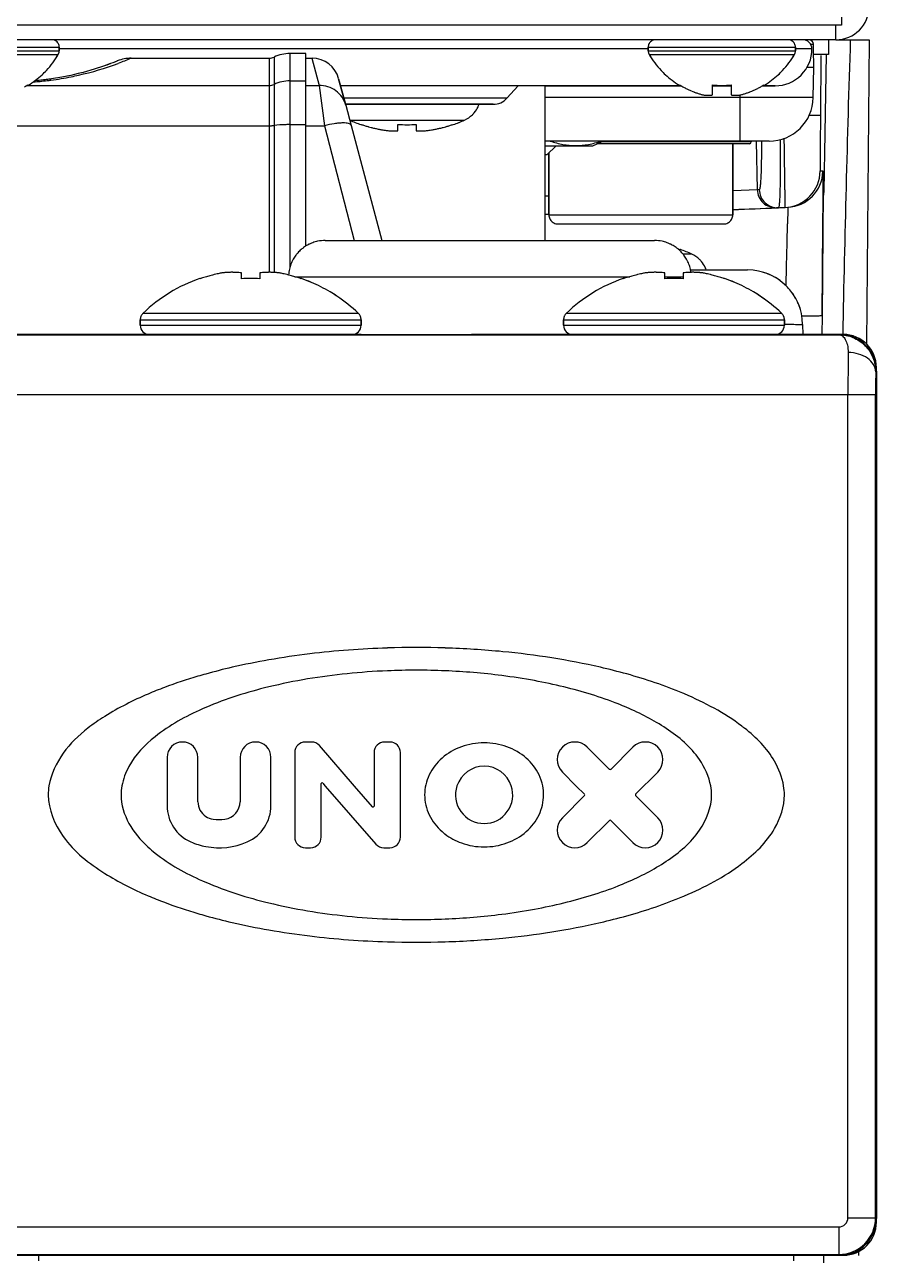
# Model space of a CAD drawing. Extents: x -1584 to 3730, y -1918 to 2655.
# Drawn here: x 879.7 to 926, y -1857.4 to -1790.5 of the extents above; entities that cross this region are included whole.
import ezdxf

# ---------------------------------------------------------------- set-up
doc = ezdxf.new("R2010")
doc.units = 0
doc.header["$LTSCALE"] = 65.395
doc.layers.get('0').update_dxf_attribs({"linetype": 'CONTINUOUS'})
for name, color, linetype in [('02___PRT_ALL_AXES', 7, 'CONTINUOUS'), ('ASSI', 7, 'CONTINUOUS'), ('GEOM', 7, 'CONTINUOUS')]:
    doc.layers.add(name, color=color, linetype=linetype)

msp = doc.modelspace()

# ---------------------------------------------------------------- linework, layer by layer
at = {"linetype": 'CONTINUOUS'}
for p, q in [((923.759, -1791.358), (923.759, -1790.558)), ((923.759, -1791.358), (861.559, -1791.358)), ((922.379, -1791.604), (922.537, -1791.604)), ((922.541, -1791.857), (922.537, -1791.604)), ((922.559, -1792.858), (922.541, -1791.857)), ((922.559, -1792.858), (922.166, -1792.858)), ((879.859, -1793.803), (879.859, -1793.837)), ((915.259, -1793.837), (915.259, -1793.803)), ((917.059, -1794.354), (917.059, -1793.803)), ((918.059, -1793.803), (918.059, -1794.354)), ((919.859, -1793.803), (919.859, -1793.837)), ((897.339, -1795.717), (903.586, -1795.717)), ((897.959, -1795.97), (897.959, -1795.952)), ((899.959, -1796.298), (899.959, -1795.952)), ((900.959, -1795.952), (900.959, -1796.298)), ((902.959, -1795.952), (902.959, -1795.97)), ((910.542, -1797.108), (911.092, -1796.858)), ((910.542, -1797.108), (911.092, -1796.858)), ((907.959, -1797.108), (908.359, -1797.108)), ((908.059, -1797.608), (907.959, -1797.608)), ((908.059, -1797.608), (908.559, -1797.108)), ((908.059, -1797.608), (908.559, -1797.108)), ((908.359, -1797.108), (908.559, -1797.108)), ((908.559, -1797.108), (910.542, -1797.108)), ((915.303, -1802.747), (915.303, -1802.764)), ((915.93, -1803), (915.458, -1803)), ((889.209, -1804.334), (889.209, -1804.318)), ((891.459, -1804.334), (891.459, -1804.019)), ((892.459, -1804.019), (892.459, -1804.334)), ((894.709, -1804.318), (894.709, -1804.334)), ((912.209, -1804.334), (912.209, -1804.318)), ((914.459, -1804.334), (914.459, -1804.019)), ((915.459, -1804.019), (915.459, -1804.334)), ((917.709, -1804.318), (917.709, -1804.334)), ((886.113, -1806.207), (897.805, -1806.207)), ((909.113, -1806.207), (920.805, -1806.207)), ((885.959, -1806.858), (885.959, -1806.568)), ((885.959, -1806.568), (897.959, -1806.568)), ((885.959, -1806.858), (897.959, -1806.858)), ((897.959, -1806.858), (897.959, -1806.568)), ((908.959, -1806.858), (908.959, -1806.568)), ((908.959, -1806.568), (920.959, -1806.568)), ((908.959, -1806.858), (920.959, -1806.858)), ((920.959, -1806.858), (920.959, -1806.568)), ((925.959, -1809.358), (925.959, -1809.158)), ((925.959, -1855.359), (925.959, -1809.358)), ((925.959, -1855.558), (925.959, -1855.359)), ((877.958, -1857.358), (923.959, -1857.358)), ((880.441, -1857.654), (880.444, -1857.358)), ((921.476, -1857.654), (921.474, -1857.358)), ((923.959, -1857.358), (924.159, -1857.358))]:
    msp.add_line(p, q, dxfattribs=at)
for centre, radius, start, end in [((923.759, -1789.558), 1.8, 270, 360), ((922.287, -1791.608), 0.25, 1, 90), ((877.36, -1789.738), 4.8, 316.8234, 329.69882), ((917.758, -1789.738), 4.8, 210.30118, 223.1766), ((917.36, -1789.738), 4.8, 316.8234, 329.69882), ((877.36, -1789.738), 4.8, 301.62011, 312.83458), ((877.36, -1789.738), 4.8, 312.83458, 316.8234), ((917.758, -1789.738), 4.8, 223.1766, 227.16542), ((917.758, -1789.738), 4.8, 227.16542, 238.37989), ((917.36, -1789.738), 4.8, 301.62011, 312.83458), ((917.36, -1789.738), 4.8, 312.83458, 316.8234), ((877.372, -1789.751), 4.755, 298.9687, 301.53408), ((877.36, -1789.738), 4.8, 301.37271, 301.62011), ((917.758, -1789.738), 4.8, 238.37989, 238.62729), ((917.745, -1789.751), 4.755, 238.46592, 241.0313), ((917.743, -1789.755), 4.75, 241.03163, 241.99262), ((917.742, -1789.757), 4.747, 241.99259, 243.31875), ((917.74, -1789.76), 4.744, 243.3188, 244.45978), ((917.739, -1789.764), 4.74, 244.45979, 245.42782), ((917.737, -1789.768), 4.735, 245.4278, 246.68253), ((917.734, -1789.773), 4.73, 246.68262, 247.45262), ((917.732, -1789.78), 4.723, 247.45244, 248.99746), ((917.729, -1789.787), 4.715, 248.99775, 249.4819), ((917.725, -1789.797), 4.704, 249.48126, 251.53441), ((917.719, -1789.816), 4.684, 251.53495, 252.62273), ((917.714, -1789.831), 4.669, 252.62279, 253.60512), ((917.559, -1790.038), 3.798, 262.43512, 277.56488), ((917.403, -1789.831), 4.669, 286.39488, 287.37721), ((917.398, -1789.816), 4.684, 287.37727, 288.46505), ((917.392, -1789.797), 4.704, 288.46559, 290.51874), ((917.388, -1789.787), 4.715, 290.5181, 291.00225), ((917.386, -1789.78), 4.723, 291.00254, 292.54756), ((917.383, -1789.773), 4.73, 292.54738, 293.31738), ((917.381, -1789.768), 4.735, 293.31747, 294.5722), ((917.379, -1789.764), 4.74, 294.57218, 295.5402), ((917.377, -1789.76), 4.744, 295.54022, 296.6812), ((917.376, -1789.757), 4.747, 296.68125, 298.00741), ((917.374, -1789.755), 4.75, 298.00738, 298.96837), ((917.372, -1789.751), 4.755, 298.9687, 301.53408), ((917.36, -1789.738), 4.8, 301.37271, 301.62011), ((902.959, -1794.354), 1.5, 334.5859, 340.27786), ((902.959, -1794.354), 1.5, 334.6406, 340.20578), ((917.705, -1789.861), 4.637, 253.60363, 255.68242), ((916.813, -1792.364), 2.006, 262.72591, 264.7415), ((916.811, -1792.385), 1.985, 264.74422, 265.39912), ((916.81, -1792.397), 1.973, 265.39843, 266.78331), ((916.809, -1792.409), 1.962, 266.78409, 267.62352), ((916.809, -1792.415), 1.955, 267.62337, 268.84548), ((916.809, -1792.419), 1.951, 268.84587, 269.80052), ((916.809, -1792.419), 1.951, 269.80058, 270.92582), ((916.809, -1792.417), 1.953, 270.92611, 271.99638), ((916.808, -1792.41), 1.96, 271.99641, 273.02279), ((916.808, -1792.4), 1.97, 273.0233, 274.28602), ((916.807, -1792.388), 1.982, 274.28565, 275.13722), ((916.805, -1792.365), 2.005, 275.14015, 277.27441), ((918.313, -1792.365), 2.005, 262.72561, 264.85983), ((918.31, -1792.388), 1.982, 264.86274, 265.71439), ((918.31, -1792.4), 1.97, 265.71404, 266.97664), ((918.309, -1792.411), 1.959, 266.97715, 268.00366), ((918.309, -1792.416), 1.954, 268.00369, 269.07382), ((918.309, -1792.42), 1.95, 269.07411, 270.19949), ((918.309, -1792.419), 1.951, 270.19954, 271.15407), ((918.309, -1792.415), 1.955, 271.15446, 272.37669), ((918.308, -1792.408), 1.962, 272.37652, 273.21587), ((918.308, -1792.398), 1.973, 273.21665, 274.6016), ((918.307, -1792.385), 1.985, 274.6009, 275.25576), ((918.305, -1792.364), 2.006, 275.2585, 277.27409), ((917.412, -1789.861), 4.637, 284.31758, 286.39637), ((902.959, -1794.354), 1.5, 294.71985, 314.33351), ((902.959, -1794.354), 1.5, 294.71985, 314.27422), ((902.959, -1794.354), 1.5, 314.27422, 320.13396), ((902.959, -1794.354), 1.5, 314.33351, 320.07925), ((902.959, -1794.354), 1.5, 320.07925, 334.6406), ((902.959, -1794.354), 1.5, 320.13396, 334.5859), ((900.259, -1789.358), 7, 245.36033, 250.76778), ((900.259, -1789.358), 7, 245.35887, 250.76455), ((900.259, -1789.358), 7, 250.76455, 250.81791), ((900.259, -1789.358), 7, 250.76778, 250.81791), ((900.27, -1789.338), 7.007, 250.74098, 252.30563), ((900.272, -1789.332), 7.012, 252.30573, 253.86318), ((900.273, -1789.328), 7.016, 253.86309, 254.16864), ((900.274, -1789.323), 7.022, 254.16875, 255.42043), ((900.276, -1789.317), 7.028, 255.42038, 255.9948), ((900.277, -1789.31), 7.035, 255.99487, 256.98366), ((900.279, -1789.301), 7.044, 256.98367, 257.71847), ((900.282, -1789.291), 7.055, 257.71849, 258.55656), ((900.284, -1789.277), 7.069, 258.55666, 259.41268), ((900.287, -1789.261), 7.085, 259.41263, 260.13291), ((900.292, -1789.237), 7.11, 260.13322, 261.14917), ((900.296, -1789.211), 7.136, 261.14889, 261.70243), ((900.304, -1789.155), 7.192, 261.70401, 263.25353), ((899.705, -1792.127), 4.178, 266.61533, 267.57598), ((899.707, -1792.09), 4.215, 267.57497, 267.88376), ((899.71, -1792.084), 4.221, 271.94907, 272.351), ((899.712, -1792.125), 4.181, 272.34987, 273.38449), ((900.459, -1788.788), 7.181, 266.00758, 273.99242), ((901.205, -1792.125), 4.18, 266.6155, 267.65014), ((901.207, -1792.084), 4.221, 267.64902, 268.05091), ((901.21, -1792.09), 4.215, 272.11623, 272.42504), ((901.212, -1792.127), 4.178, 272.42402, 273.38466), ((900.614, -1789.155), 7.192, 276.74647, 278.29599), ((900.622, -1789.211), 7.136, 278.29757, 278.85112), ((900.626, -1789.237), 7.11, 278.85083, 279.86678), ((900.63, -1789.261), 7.085, 279.86709, 280.58738), ((900.633, -1789.277), 7.069, 280.58732, 281.44334), ((900.636, -1789.291), 7.055, 281.44343, 282.28151), ((900.638, -1789.301), 7.044, 282.28153, 283.01633), ((900.64, -1789.31), 7.035, 283.01633, 284.00514), ((900.642, -1789.317), 7.028, 284.0052, 284.57962), ((900.643, -1789.323), 7.022, 284.57957, 285.83125), ((900.645, -1789.328), 7.016, 285.83136, 286.13691), ((900.646, -1789.332), 7.012, 286.13682, 287.69427), ((900.648, -1789.338), 7.007, 287.69437, 289.25902), ((900.659, -1789.358), 7, 289.18209, 289.23545), ((900.659, -1789.358), 7, 289.18209, 289.23222), ((900.659, -1789.358), 7, 289.23222, 294.71985), ((900.659, -1789.358), 7, 289.23545, 294.71985), ((899.708, -1792.068), 4.237, 267.88406, 268.52274), ((899.708, -1792.047), 4.258, 268.52243, 268.9085), ((899.709, -1792.034), 4.271, 268.90859, 269.4634), ((899.709, -1792.026), 4.279, 269.46325, 269.89694), ((899.709, -1792.026), 4.28, 269.89694, 270.40603), ((899.709, -1792.03), 4.275, 270.40591, 270.89251), ((899.709, -1792.043), 4.263, 270.89252, 271.36328), ((899.709, -1792.061), 4.244, 271.36307, 271.94889), ((901.208, -1792.062), 4.243, 268.05108, 268.63696), ((901.208, -1792.042), 4.263, 268.63676, 269.10745), ((901.209, -1792.031), 4.274, 269.10745, 269.59413), ((901.209, -1792.025), 4.28, 269.59401, 270.10302), ((901.209, -1792.026), 4.279, 270.10303, 270.53678), ((901.209, -1792.034), 4.271, 270.53663, 271.09138), ((901.209, -1792.047), 4.258, 271.09148, 271.47758), ((901.21, -1792.068), 4.238, 271.47728, 272.11592), ((912.992, -1809.378), 7.006, 70.74091, 71.82267), ((913.003, -1809.358), 7, 70.76778, 70.81791), ((913.003, -1809.358), 7, 70.76455, 70.81791), ((913.003, -1809.358), 7, 65.28015, 70.76778), ((913.003, -1809.358), 7, 65.28015, 70.76455), ((915.303, -1804.362), 1.5, 45.72578, 65.28015), ((915.303, -1804.362), 1.5, 45.66649, 65.28015), ((915.303, -1804.362), 1.5, 39.86604, 45.72578), ((915.303, -1804.362), 1.5, 39.92075, 45.66649), ((915.303, -1804.362), 1.5, 25.3594, 39.92075), ((915.303, -1804.362), 1.5, 25.4141, 39.86604), ((891.959, -1812.308), 8.435, 107.00346, 109.02708), ((891.959, -1812.308), 8.435, 106.17876, 107.00346), ((891.959, -1812.308), 8.435, 105.19694, 106.17876), ((891.959, -1812.308), 8.435, 104.23121, 105.19694), ((891.959, -1812.308), 8.435, 103.55876, 104.23121), ((891.959, -1812.308), 8.435, 102.469, 103.55876), ((891.959, -1812.308), 8.435, 102.05711, 102.469), ((891.959, -1812.308), 8.435, 100.66216, 102.05711), ((890.931, -1808.186), 4.201, 95.51796, 97.29216), ((890.93, -1808.171), 4.186, 94.61205, 95.51729), ((890.929, -1808.163), 4.178, 93.74057, 94.61201), ((890.929, -1808.157), 4.172, 92.82295, 93.74053), ((890.929, -1808.152), 4.167, 91.95879, 92.82291), ((890.928, -1808.149), 4.164, 91.17771, 91.95874), ((890.928, -1808.147), 4.162, 90.17484, 91.17769), ((890.928, -1808.147), 4.162, 89.17887, 90.17477), ((890.928, -1808.148), 4.163, 88.40064, 89.17885), ((890.928, -1808.152), 4.167, 87.16138, 88.40051), ((890.928, -1808.156), 4.171, 86.61206, 87.16146), ((890.927, -1808.165), 4.18, 84.73554, 86.61146), ((890.926, -1808.185), 4.2, 82.70766, 84.735), ((891.959, -1812.308), 7.99, 86.41218, 93.58782), ((892.992, -1808.185), 4.2, 95.265, 97.29234), ((892.99, -1808.165), 4.18, 93.38854, 95.26446), ((892.989, -1808.156), 4.171, 92.83854, 93.38794), ((892.989, -1808.152), 4.167, 91.59949, 92.83862), ((892.989, -1808.148), 4.163, 90.82115, 91.59936), ((892.989, -1808.147), 4.162, 89.82523, 90.82113), ((892.989, -1808.147), 4.162, 88.82231, 89.82516), ((892.989, -1808.149), 4.164, 88.04126, 88.82229), ((892.989, -1808.152), 4.167, 87.17709, 88.04121), ((892.989, -1808.157), 4.172, 86.25947, 87.17705), ((892.988, -1808.163), 4.178, 85.38799, 86.25943), ((892.988, -1808.171), 4.186, 84.48271, 85.38795), ((892.986, -1808.186), 4.201, 82.70784, 84.48204), ((891.959, -1812.308), 8.435, 77.94283, 79.33784), ((891.959, -1812.308), 8.435, 77.53105, 77.94283), ((891.959, -1812.308), 8.435, 76.44117, 77.53105), ((891.959, -1812.308), 8.435, 75.77136, 76.44117), ((891.959, -1812.308), 8.435, 74.80304, 75.77136), ((891.959, -1812.308), 8.435, 73.82511, 74.80304), ((891.959, -1812.308), 8.435, 72.99644, 73.82511), ((891.959, -1812.308), 8.435, 70.97292, 72.99644), ((891.959, -1812.308), 8.45, 70.9658, 71.00754), ((891.959, -1812.308), 8.45, 66.99474, 70.9658), ((914.959, -1812.308), 8.435, 107.00346, 109.02708), ((914.959, -1812.308), 8.435, 106.17876, 107.00346), ((914.959, -1812.308), 8.435, 105.19694, 106.17876), ((914.959, -1812.308), 8.435, 104.23121, 105.19694), ((914.959, -1812.308), 8.435, 103.55876, 104.23121), ((914.959, -1812.308), 8.435, 102.469, 103.55876), ((914.959, -1812.308), 8.435, 102.05711, 102.469), ((914.959, -1812.308), 8.435, 100.66216, 102.05711), ((913.931, -1808.186), 4.201, 95.51796, 97.29216), ((913.93, -1808.171), 4.186, 94.61205, 95.51729), ((913.929, -1808.163), 4.178, 93.74057, 94.61201), ((913.929, -1808.157), 4.172, 92.82295, 93.74053), ((913.929, -1808.152), 4.167, 91.95879, 92.82291), ((913.928, -1808.149), 4.164, 91.17771, 91.95874), ((913.928, -1808.147), 4.162, 90.17484, 91.17769), ((913.928, -1808.147), 4.162, 89.17887, 90.17477), ((913.928, -1808.148), 4.163, 88.40064, 89.17885), ((913.928, -1808.152), 4.167, 87.16138, 88.40051), ((913.928, -1808.156), 4.171, 86.61206, 87.16146), ((913.927, -1808.165), 4.18, 84.73554, 86.61146), ((913.926, -1808.185), 4.2, 82.70766, 84.735), ((914.959, -1812.308), 7.99, 86.41218, 93.58782), ((915.992, -1808.185), 4.2, 95.265, 97.29234), ((915.99, -1808.165), 4.18, 93.38854, 95.26446), ((915.989, -1808.156), 4.171, 92.83854, 93.38794), ((915.989, -1808.152), 4.167, 91.59949, 92.83862), ((915.989, -1808.148), 4.163, 90.82115, 91.59936), ((915.989, -1808.147), 4.162, 89.82523, 90.82113), ((915.989, -1808.147), 4.162, 88.82231, 89.82516), ((915.989, -1808.149), 4.164, 88.04126, 88.82229), ((915.989, -1808.152), 4.167, 87.17709, 88.04121), ((915.989, -1808.157), 4.172, 86.25947, 87.17705), ((915.988, -1808.163), 4.178, 85.38799, 86.25943), ((915.988, -1808.171), 4.186, 84.48271, 85.38795), ((915.986, -1808.186), 4.201, 82.70784, 84.48204), ((914.959, -1812.308), 8.435, 77.94283, 79.33784), ((915.303, -1804.362), 1.5, 19.72214, 25.4141), ((915.303, -1804.362), 1.5, 19.79422, 25.3594), ((914.959, -1812.308), 8.435, 77.53105, 77.94283), ((914.959, -1812.308), 8.435, 76.44117, 77.53105), ((914.959, -1812.308), 8.435, 75.77136, 76.44117), ((914.959, -1812.308), 8.435, 74.80304, 75.77136), ((914.959, -1812.308), 8.435, 73.82511, 74.80304), ((914.959, -1812.308), 8.435, 72.99644, 73.82511), ((914.959, -1812.308), 8.435, 70.97292, 72.99644), ((914.959, -1812.308), 8.45, 70.9658, 71.00754), ((914.959, -1812.308), 8.45, 66.99474, 70.9658), ((891.959, -1812.308), 8.45, 59.24983, 66.99474), ((914.959, -1812.308), 8.45, 59.24983, 66.99474), ((891.959, -1812.308), 8.45, 56.33866, 59.24983), ((891.959, -1812.308), 8.45, 46.22534, 56.33866), ((914.959, -1812.308), 8.45, 56.33866, 59.24983), ((914.959, -1812.308), 8.45, 46.22534, 56.33866), ((886.459, -1806.568), 0.5, 133.77466, 154.3501), ((886.459, -1806.568), 0.5, 133.77466, 154.28782), ((897.459, -1806.568), 0.5, 25.6499, 46.22534), ((897.459, -1806.568), 0.5, 25.71218, 46.22534), ((909.459, -1806.568), 0.5, 133.77466, 154.3501), ((909.459, -1806.568), 0.5, 133.77466, 154.28782), ((920.459, -1806.568), 0.5, 25.6499, 46.22534), ((920.459, -1806.568), 0.5, 25.71218, 46.22534), ((886.459, -1806.568), 0.5, 159.42406, 180), ((886.459, -1806.568), 0.5, 159.48635, 180), ((886.459, -1806.858), 0.5, 180, 270), ((886.459, -1806.858), 0.5, 180, 270), ((886.459, -1806.568), 0.5, 154.28782, 159.48635), ((886.459, -1806.568), 0.5, 154.3501, 159.42406), ((897.459, -1806.858), 0.5, 270, 360), ((897.459, -1806.858), 0.5, 270, 360), ((897.459, -1806.568), 0.5, 20.57594, 25.6499), ((897.459, -1806.568), 0.5, 20.51365, 25.71218), ((897.459, -1806.568), 0.5, 0, 20.57594), ((897.459, -1806.568), 0.5, 0, 20.51365), ((909.459, -1806.568), 0.5, 159.42406, 180), ((909.459, -1806.568), 0.5, 159.48635, 180), ((909.459, -1806.858), 0.5, 180, 270), ((909.459, -1806.858), 0.5, 180, 270), ((909.459, -1806.568), 0.5, 154.28782, 159.48635), ((909.459, -1806.568), 0.5, 154.3501, 159.42406), ((920.459, -1806.858), 0.5, 270, 360), ((920.459, -1806.858), 0.5, 270, 360), ((920.459, -1806.568), 0.5, 20.57594, 25.6499), ((920.459, -1806.568), 0.5, 20.51365, 25.71218), ((920.459, -1806.568), 0.5, 0, 20.57594), ((920.459, -1806.568), 0.5, 0, 20.51365), ((924.159, -1809.158), 1.8, 0, 90), ((924.159, -1855.558), 1.8, 270, 360)]:
    msp.add_arc(centre, radius, start, end, dxfattribs=at)
msp.add_open_spline([(908.239, -1796.861), (908.463, -1796.936), (908.919, -1797.057), (909.621, -1797.122), (910.323, -1797.057), (910.778, -1796.936), (911.003, -1796.861)], degree=3, knots=[0, 0, 0, 0, 0.252614, 0.5, 0.747386, 1, 1, 1, 1], dxfattribs=at)
at = {"layer": '02___PRT_ALL_AXES', "linetype": 'CONTINUOUS'}
msp.add_line((907.959, -1802.258), (907.959, -1793.858), dxfattribs=at)
at = {"layer": 'ASSI', "linetype": 'CONTINUOUS'}
for p, q in [((873.559, -1791.758), (881.559, -1791.758)), ((873.559, -1791.958), (881.559, -1791.958)), ((873.613, -1792.16), (881.504, -1792.16)), ((881.559, -1791.758), (881.559, -1791.958)), ((881.559, -1791.958), (881.559, -1791.758)), ((913.559, -1791.758), (913.559, -1791.958)), ((913.559, -1791.958), (913.559, -1791.758)), ((913.559, -1791.758), (921.559, -1791.758)), ((913.559, -1791.958), (921.559, -1791.958)), ((913.613, -1792.16), (921.504, -1792.16)), ((921.559, -1791.758), (921.559, -1791.958)), ((921.559, -1791.958), (921.559, -1791.758)), ((905.881, -1794.534), (906.5, -1793.858)), ((908.159, -1797.508), (908.159, -1800.858)), ((908.159, -1800.858), (908.159, -1797.508)), ((918.159, -1797.008), (918.159, -1800.858)), ((918.159, -1800.858), (918.159, -1797.008)), ((908.159, -1800.858), (910.659, -1800.858)), ((910.659, -1800.858), (915.659, -1800.858)), ((915.659, -1800.858), (918.159, -1800.858)), ((908.659, -1801.358), (910.409, -1801.358)), ((908.659, -1801.358), (910.409, -1801.358)), ((910.409, -1801.358), (910.784, -1801.358)), ((910.409, -1801.358), (910.784, -1801.358)), ((910.784, -1801.358), (912.688, -1801.358)), ((910.784, -1801.358), (912.784, -1801.358)), ((912.688, -1801.358), (912.784, -1801.358)), ((912.784, -1801.358), (913.534, -1801.358)), ((912.784, -1801.358), (913.534, -1801.358)), ((913.534, -1801.358), (913.629, -1801.358)), ((913.534, -1801.358), (915.534, -1801.358)), ((913.629, -1801.358), (915.534, -1801.358)), ((915.534, -1801.358), (915.909, -1801.358)), ((915.534, -1801.358), (915.909, -1801.358)), ((915.909, -1801.358), (917.659, -1801.358)), ((915.909, -1801.358), (917.659, -1801.358)), ((885.959, -1806.568), (885.959, -1806.858)), ((897.959, -1806.568), (897.959, -1806.858)), ((908.959, -1806.568), (908.959, -1806.858)), ((920.959, -1806.568), (920.959, -1806.858))]:
    msp.add_line(p, q, dxfattribs=at)
for centre, radius, start, end in [((881.159, -1791.758), 0.4, 63.07838, 90), ((881.159, -1791.758), 0.4, 62.92194, 90), ((881.159, -1791.758), 0.4, 54.92793, 63.07838), ((881.159, -1791.758), 0.4, 55.07178, 62.92194), ((881.159, -1791.758), 0.4, 34.92822, 55.07178), ((881.159, -1791.758), 0.4, 35.07207, 54.92793), ((881.159, -1791.758), 0.4, 26.92162, 35.07207), ((881.159, -1791.758), 0.4, 27.07806, 34.92822), ((881.159, -1791.758), 0.4, 0, 27.07806), ((881.159, -1791.758), 0.4, 0, 26.92162), ((913.959, -1791.758), 0.4, 152.92194, 180), ((913.959, -1791.758), 0.4, 153.07838, 180), ((913.959, -1791.758), 0.4, 144.92793, 153.07838), ((913.959, -1791.758), 0.4, 145.07178, 152.92194), ((913.959, -1791.758), 0.4, 124.92822, 145.07178), ((913.959, -1791.758), 0.4, 125.07207, 144.92793), ((913.959, -1791.758), 0.4, 116.92162, 125.07207), ((913.959, -1791.758), 0.4, 117.07806, 124.92822), ((913.959, -1791.758), 0.4, 90, 117.07806), ((913.959, -1791.758), 0.4, 90, 116.92162), ((921.159, -1791.758), 0.4, 63.07838, 90), ((921.159, -1791.758), 0.4, 62.92194, 90), ((921.159, -1791.758), 0.4, 54.92793, 63.07838), ((921.159, -1791.758), 0.4, 55.07178, 62.92194), ((921.159, -1791.758), 0.4, 34.92822, 55.07178), ((921.159, -1791.758), 0.4, 35.07207, 54.92793), ((921.159, -1791.758), 0.4, 26.92162, 35.07207), ((921.159, -1791.758), 0.4, 27.07806, 34.92822), ((921.159, -1791.758), 0.4, 0, 27.07806), ((921.159, -1791.758), 0.4, 0, 26.92162), ((877.36, -1789.738), 4.8, 316.80727, 329.69882), ((881.159, -1791.958), 0.4, 329.69882, 343.17475), ((881.159, -1791.958), 0.4, 329.69882, 343.15726), ((881.159, -1791.958), 0.4, 343.15726, 346.54155), ((881.159, -1791.958), 0.4, 343.17475, 346.52407), ((881.159, -1791.958), 0.4, 346.52407, 360), ((881.159, -1791.958), 0.4, 346.54155, 360), ((913.959, -1791.958), 0.4, 180, 193.47593), ((913.959, -1791.958), 0.4, 180, 193.45845), ((913.959, -1791.958), 0.4, 193.45845, 196.84274), ((913.959, -1791.958), 0.4, 193.47593, 196.82525), ((913.959, -1791.958), 0.4, 196.82525, 210.30118), ((913.959, -1791.958), 0.4, 196.84274, 210.30118), ((917.758, -1789.738), 4.8, 210.30118, 223.19273), ((917.36, -1789.738), 4.8, 316.80727, 329.69882), ((921.159, -1791.958), 0.4, 329.69882, 343.17475), ((921.159, -1791.958), 0.4, 329.69882, 343.15726), ((921.159, -1791.958), 0.4, 343.15726, 346.54155), ((921.159, -1791.958), 0.4, 343.17475, 346.52407), ((921.159, -1791.958), 0.4, 346.52407, 360), ((921.159, -1791.958), 0.4, 346.54155, 360), ((877.36, -1789.738), 4.8, 301.59707, 312.84891), ((877.36, -1789.738), 4.8, 312.84891, 316.80727), ((917.758, -1789.738), 4.8, 223.19273, 227.15109), ((917.758, -1789.738), 4.8, 227.15109, 238.40293), ((917.36, -1789.738), 4.8, 301.59707, 312.84891), ((917.36, -1789.738), 4.8, 312.84891, 316.80727), ((877.36, -1789.738), 4.8, 301.37271, 301.59707), ((917.758, -1789.738), 4.8, 238.40293, 238.62729), ((917.36, -1789.738), 4.8, 301.37271, 301.59707), ((908.659, -1800.858), 0.5, 180, 206.95013), ((908.659, -1800.858), 0.5, 180, 207.04957), ((917.659, -1800.858), 0.5, 333.04987, 360), ((917.659, -1800.858), 0.5, 332.95043, 360), ((908.659, -1800.858), 0.5, 206.95013, 212.052), ((908.659, -1800.858), 0.5, 207.04957, 211.9483), ((908.659, -1800.858), 0.5, 211.9483, 238.0517), ((908.659, -1800.858), 0.5, 212.052, 237.948), ((908.659, -1800.858), 0.5, 237.948, 243.04987), ((908.659, -1800.858), 0.5, 238.0517, 242.95043), ((908.659, -1800.858), 0.5, 242.95043, 270), ((908.659, -1800.858), 0.5, 243.04987, 270), ((917.659, -1800.858), 0.5, 270, 296.95013), ((917.659, -1800.858), 0.5, 270, 297.04957), ((917.659, -1800.858), 0.5, 296.95013, 302.052), ((917.659, -1800.858), 0.5, 297.04957, 301.9483), ((917.659, -1800.858), 0.5, 301.9483, 328.0517), ((917.659, -1800.858), 0.5, 302.052, 327.948), ((917.659, -1800.858), 0.5, 327.948, 333.04987), ((917.659, -1800.858), 0.5, 328.0517, 332.95043), ((891.959, -1812.308), 8.45, 109.02896, 133.77466), ((891.959, -1812.308), 8.45, 109.02896, 133.77466), ((891.959, -1812.308), 8.45, 108.99246, 109.02896), ((891.959, -1812.308), 8.45, 108.99246, 109.02896), ((891.959, -1812.308), 8.45, 70.97104, 71.00754), ((891.959, -1812.308), 8.45, 66.98828, 70.97104), ((914.959, -1812.308), 8.45, 109.02896, 133.77466), ((914.959, -1812.308), 8.45, 109.02896, 133.77466), ((914.959, -1812.308), 8.45, 108.99246, 109.02896), ((914.959, -1812.308), 8.45, 108.99246, 109.02896), ((914.959, -1812.308), 8.45, 70.97104, 71.00754), ((914.959, -1812.308), 8.45, 66.98828, 70.97104), ((891.959, -1812.308), 8.45, 59.2575, 66.98828), ((914.959, -1812.308), 8.45, 59.2575, 66.98828), ((891.959, -1812.308), 8.45, 56.33052, 59.2575), ((891.959, -1812.308), 8.45, 46.22534, 56.33052), ((914.959, -1812.308), 8.45, 56.33052, 59.2575), ((914.959, -1812.308), 8.45, 46.22534, 56.33052)]:
    msp.add_arc(centre, radius, start, end, dxfattribs=at)
at = {"layer": 'GEOM', "linetype": 'CONTINUOUS'}
for p, q in [((924.059, -1789.758), (924.059, -1790.558)), ((924.059, -1790.558), (105.259, -1790.558)), ((923.359, -1791.358), (923.359, -1792.158)), ((923.359, -1791.358), (923.359, -1792.158)), ((923.759, -1791.358), (924.542, -1791.358)), ((924.542, -1791.358), (925.559, -1791.358)), ((925.559, -1791.358), (925.415, -1807.872)), ((913.574, -1791.858), (881.509, -1791.858)), ((894.959, -1792.108), (894.084, -1792.108)), ((894.084, -1792.108), (894.084, -1793.592)), ((894.959, -1792.358), (894.959, -1792.108)), ((922.459, -1791.858), (921.612, -1791.858)), ((923.054, -1792.158), (922.559, -1792.158)), ((922.947, -1792.208), (922.919, -1795.476)), ((923.359, -1792.158), (923.054, -1792.158)), ((923.152, -1797.493), (923.245, -1792.156)), ((884.644, -1792.536), (884.598, -1792.555)), ((884.714, -1792.508), (884.644, -1792.536)), ((885.468, -1792.358), (892.971, -1792.358)), ((885.473, -1792.358), (885.473, -1792.358)), ((892.971, -1792.358), (892.971, -1793.836)), ((893.228, -1792.301), (893.228, -1793.78)), ((894.959, -1792.358), (895.288, -1792.358)), ((894.959, -1793.592), (894.959, -1792.358)), ((895.288, -1792.358), (895.296, -1792.358)), ((895.288, -1792.358), (895.675, -1793.836)), ((922.53, -1794.5), (922.559, -1792.858)), ((880.475, -1793.566), (880.221, -1793.588)), ((882.182, -1793.295), (881.968, -1793.34)), ((882.589, -1793.198), (882.183, -1793.297)), ((894.084, -1793.592), (894.084, -1795.965)), ((894.084, -1793.592), (894.959, -1793.592)), ((894.959, -1793.825), (894.959, -1793.592)), ((897.123, -1794.911), (896.737, -1793.47)), ((896.737, -1793.47), (897.123, -1794.911)), ((879.803, -1793.836), (879.859, -1793.836)), ((879.859, -1793.836), (892.971, -1793.836)), ((892.971, -1793.836), (892.971, -1796.026)), ((893.228, -1793.78), (893.228, -1796.012)), ((894.959, -1793.836), (894.959, -1793.825)), ((894.959, -1793.836), (895.675, -1793.836)), ((894.959, -1795.055), (894.959, -1793.836)), ((895.675, -1793.836), (895.968, -1796.026)), ((915.268, -1793.858), (896.841, -1793.858)), ((907.959, -1793.858), (915.259, -1793.858)), ((915.259, -1793.858), (915.353, -1793.858)), ((915.353, -1793.858), (915.268, -1793.858)), ((917.964, -1793.858), (917.059, -1793.858)), ((917.059, -1793.858), (917.139, -1793.858)), ((917.139, -1793.858), (918.059, -1793.858)), ((918.059, -1793.858), (917.964, -1793.858)), ((919.859, -1793.858), (919.764, -1793.858)), ((919.764, -1793.858), (919.859, -1793.858)), ((919.927, -1793.858), (919.859, -1793.858)), ((919.859, -1793.858), (919.958, -1793.858)), ((920.459, -1793.858), (919.927, -1793.858)), ((919.958, -1793.858), (920.459, -1793.858)), ((900.459, -1794.534), (897.022, -1794.534)), ((900.459, -1794.858), (897.123, -1794.858)), ((897.123, -1794.858), (900.459, -1794.858)), ((897.123, -1794.911), (897.417, -1796.006)), ((904.424, -1794.534), (900.459, -1794.534)), ((904.362, -1794.858), (900.459, -1794.858)), ((900.459, -1794.858), (904.68, -1794.858)), ((904.81, -1794.858), (904.362, -1794.858)), ((905.881, -1794.534), (904.424, -1794.534)), ((904.68, -1794.858), (905.118, -1794.858)), ((904.834, -1794.858), (904.81, -1794.858)), ((904.914, -1794.858), (904.834, -1794.858)), ((905.144, -1794.858), (904.914, -1794.858)), ((905.118, -1794.858), (905.144, -1794.858)), ((918.559, -1794.5), (907.959, -1794.5)), ((918.559, -1794.5), (918.559, -1794.354)), ((920.504, -1794.5), (918.559, -1794.5)), ((918.559, -1794.858), (918.559, -1794.5)), ((918.559, -1796.858), (918.559, -1794.858)), ((922.53, -1794.5), (920.504, -1794.5)), ((894.959, -1795.965), (894.959, -1795.055)), ((922.919, -1795.476), (922.286, -1795.471)), ((869.92, -1796.026), (892.971, -1796.026)), ((892.971, -1796.026), (892.971, -1803.985)), ((893.228, -1796.012), (893.228, -1803.992)), ((894.084, -1795.965), (894.084, -1803.747)), ((894.084, -1795.965), (894.959, -1795.965)), ((894.959, -1796.026), (894.959, -1795.965)), ((894.959, -1796.026), (895.968, -1796.026)), ((894.959, -1802.564), (894.959, -1796.026)), ((895.968, -1796.026), (897.587, -1802.257)), ((897.417, -1796.006), (899.092, -1802.258)), ((918.559, -1796.858), (907.959, -1796.858)), ((918.559, -1796.858), (907.959, -1796.858)), ((911.091, -1796.908), (910.982, -1796.908)), ((911.148, -1796.908), (911.091, -1796.908)), ((911.254, -1796.908), (911.148, -1796.908)), ((911.369, -1796.908), (911.254, -1796.908)), ((911.581, -1796.908), (911.369, -1796.908)), ((911.722, -1796.908), (911.581, -1796.908)), ((911.757, -1796.908), (911.722, -1796.908)), ((912.359, -1796.908), (911.757, -1796.908)), ((912.995, -1796.908), (912.359, -1796.908)), ((913.137, -1796.908), (912.995, -1796.908)), ((913.349, -1796.908), (913.137, -1796.908)), ((913.464, -1796.908), (913.349, -1796.908)), ((913.57, -1796.908), (913.464, -1796.908)), ((914.138, -1796.908), (913.57, -1796.908)), ((914.348, -1796.908), (914.138, -1796.908)), ((914.454, -1796.908), (914.348, -1796.908)), ((914.509, -1796.908), (914.454, -1796.908)), ((914.659, -1796.908), (914.509, -1796.908)), ((914.759, -1796.908), (914.659, -1796.908)), ((916.359, -1796.908), (914.759, -1796.908)), ((916.459, -1796.908), (916.359, -1796.908)), ((918.559, -1796.908), (916.459, -1796.908)), ((920.13, -1796.858), (918.559, -1796.858)), ((918.774, -1796.908), (918.559, -1796.908)), ((919.059, -1796.908), (918.774, -1796.908)), ((919.159, -1796.908), (919.059, -1796.908)), ((919.159, -1796.858), (919.159, -1796.908)), ((919.492, -1799.499), (919.446, -1796.858)), ((911.068, -1797.008), (910.762, -1797.008)), ((911.148, -1797.008), (911.068, -1797.008)), ((911.227, -1797.008), (911.148, -1797.008)), ((911.254, -1797.008), (911.227, -1797.008)), ((911.324, -1797.008), (911.254, -1797.008)), ((911.369, -1797.008), (911.324, -1797.008)), ((911.581, -1797.008), (911.369, -1797.008)), ((911.722, -1797.008), (911.581, -1797.008)), ((912.359, -1797.008), (911.722, -1797.008)), ((912.995, -1797.008), (912.359, -1797.008)), ((913.137, -1797.008), (912.995, -1797.008)), ((913.349, -1797.008), (913.137, -1797.008)), ((913.393, -1797.008), (913.349, -1797.008)), ((913.464, -1797.008), (913.393, -1797.008)), ((913.49, -1797.008), (913.464, -1797.008)), ((913.57, -1797.008), (913.49, -1797.008)), ((914.102, -1797.008), (913.57, -1797.008)), ((914.277, -1797.008), (914.102, -1797.008)), ((914.348, -1797.008), (914.277, -1797.008)), ((914.409, -1797.008), (914.348, -1797.008)), ((914.454, -1797.008), (914.409, -1797.008)), ((914.509, -1797.008), (914.454, -1797.008)), ((914.524, -1797.008), (914.509, -1797.008)), ((914.659, -1797.008), (914.524, -1797.008)), ((914.759, -1797.008), (914.659, -1797.008)), ((916.359, -1797.008), (914.759, -1797.008)), ((916.459, -1797.008), (916.359, -1797.008)), ((916.544, -1797.008), (916.459, -1797.008)), ((918.97, -1797.008), (916.544, -1797.008)), ((919.059, -1797.008), (918.97, -1797.008)), ((923.135, -1798.475), (923.152, -1797.493)), ((922.903, -1798.48), (923.05, -1798.473)), ((923.115, -1799.623), (923.135, -1798.475)), ((919.492, -1799.499), (918.161, -1799.563)), ((919.594, -1799.495), (919.492, -1799.499)), ((923.074, -1799.623), (923.016, -1806.344)), ((908.156, -1799.854), (907.952, -1799.856)), ((920.636, -1800.476), (920.535, -1800.481)), ((920.636, -1800.476), (920.992, -1800.461)), ((920.992, -1800.461), (921.14, -1800.454)), ((896.013, -1802.258), (901.309, -1802.258)), ((901.309, -1802.258), (901.637, -1802.258)), ((901.637, -1802.258), (904.959, -1802.258)), ((904.959, -1802.258), (908.281, -1802.258)), ((908.281, -1802.258), (908.609, -1802.258)), ((908.609, -1802.258), (913.904, -1802.258)), ((894.362, -1804.223), (904.154, -1804.223)), ((904.154, -1804.223), (905.763, -1804.223)), ((905.763, -1804.223), (912.556, -1804.223)), ((914.459, -1804.223), (915.459, -1804.223)), ((915.857, -1803.858), (915.862, -1803.858)), ((915.862, -1803.858), (917.487, -1803.858)), ((915.862, -1803.858), (917.521, -1803.858)), ((917.487, -1803.858), (917.521, -1803.858)), ((917.521, -1803.858), (918.952, -1803.858)), ((917.594, -1803.858), (918.952, -1803.858)), ((921.952, -1806.819), (921.959, -1807.358)), ((923.009, -1806.344), (923, -1807.358)), ((897.959, -1807.358), (877.958, -1807.358)), ((877.958, -1807.358), (897.959, -1807.358)), ((877.972, -1807.372), (923.945, -1807.372)), ((897.959, -1807.358), (898.459, -1807.358)), ((898.459, -1807.358), (898.559, -1807.358)), ((898.559, -1807.358), (903.359, -1807.358)), ((903.359, -1807.358), (903.459, -1807.358)), ((903.459, -1807.358), (903.959, -1807.358)), ((923.959, -1807.358), (903.959, -1807.358)), ((903.959, -1807.358), (923.959, -1807.358)), ((923.945, -1807.372), (923.959, -1807.358)), ((924.159, -1807.358), (923.959, -1807.358)), ((925.923, -1809.393), (925.959, -1809.358)), ((925.959, -1809.358), (925.959, -1855.359)), ((877.503, -1810.622), (924.415, -1810.622)), ((924.415, -1810.622), (925.915, -1810.622)), ((924.415, -1855.314), (924.415, -1810.622)), ((925.915, -1855.314), (925.915, -1810.622)), ((895.261, -1829.487), (894.929, -1829.487)), ((897.6, -1831.877), (895.694, -1829.684)), ((899.523, -1829.487), (899.236, -1829.487)), ((887.415, -1830.324), (887.415, -1832.936)), ((889.09, -1832.727), (889.09, -1830.324)), ((891.387, -1830.324), (891.387, -1831.877)), ((893.062, -1831.877), (893.062, -1830.324)), ((894.354, -1830.061), (894.354, -1831.877)), ((898.662, -1830.061), (898.662, -1831.877)), ((900.097, -1834.655), (900.097, -1830.061)), ((911.453, -1830.971), (910.25, -1829.767)), ((912.725, -1829.767), (911.521, -1830.971)), ((895.874, -1831.715), (896.015, -1831.877)), ((908.896, -1831.121), (909.652, -1831.877)), ((912.875, -1832.324), (914.078, -1831.121)), ((891.387, -1831.877), (891.387, -1832.727)), ((893.062, -1832.936), (893.062, -1831.877)), ((894.354, -1831.877), (894.354, -1834.655)), ((895.79, -1831.877), (895.79, -1831.747)), ((895.79, -1834.655), (895.79, -1831.877)), ((896.015, -1831.877), (898.758, -1835.032)), ((898.578, -1833.001), (897.6, -1831.877)), ((898.662, -1831.877), (898.662, -1832.97)), ((909.652, -1831.877), (910.1, -1832.324)), ((910.1, -1832.392), (908.896, -1833.596)), ((914.078, -1833.596), (912.875, -1832.392)), ((910.25, -1834.949), (911.453, -1833.746)), ((911.521, -1833.746), (912.39, -1834.615)), ((912.39, -1834.615), (912.725, -1834.949)), ((894.929, -1835.23), (895.216, -1835.23)), ((899.191, -1835.23), (899.39, -1835.23)), ((899.39, -1835.23), (899.523, -1835.23)), ((924.415, -1855.314), (925.915, -1855.314)), ((925.915, -1855.314), (925.959, -1855.359)), ((878.002, -1855.814), (923.915, -1855.814)), ((923.915, -1855.814), (923.915, -1857.314)), ((923.959, -1857.358), (877.958, -1857.358)), ((878.002, -1857.314), (923.915, -1857.314)), ((923.915, -1857.314), (923.959, -1857.358)), ((924.985, -1857.155), (924.983, -1857.365))]:
    msp.add_line(p, q, dxfattribs=at)
for points in [[(884.463, -1792.608), (884.35, -1792.652), (883.961, -1792.794), (883.462, -1792.958), (882.859, -1793.133), (882.589, -1793.198)], [(884.327, -1792.66), (884.143, -1792.729), (884.018, -1792.773)], [(884.644, -1792.536), (884.611, -1792.55), (884.463, -1792.608)], [(882.183, -1793.297), (881.7, -1793.394), (881.145, -1793.485), (880.561, -1793.559), (880.221, -1793.588)], [(881.097, -1793.49), (880.622, -1793.553), (880.475, -1793.566)]]:
    msp.add_lwpolyline(points, dxfattribs=at)
for centre, radius, start, end in [((921.959, -1791.858), 0.5, 0, 90.00012), ((2114.132, -1830.033), 1190.219, 178.137914, 178.908605), ((894.084, -1794.108), 2, 90, 115.33168), ((920.459, -1791.858), 2, 269.99999, 360), ((878.905, -1776.887), 16.807, 282.73095, 290.4105), ((885.473, -1794.358), 2, 89.99998, 112.31088), ((892.971, -1791.758), 0.6, 270, 295.33168), ((895.288, -1793.858), 1.5, 15, 89.69875), ((878.959, -1777.147), 16.542, 274.1191, 276.7326), ((878.95, -1777.074), 16.615, 276.73189, 277.46431), ((878.947, -1777.054), 16.635, 277.46838, 281.31264), ((878.939, -1777.019), 16.671, 281.31624, 282.71837), ((894.084, -1795.637), 2.044, 89.99256, 114.73467), ((905.144, -1793.858), 1, 269.99998, 317.48953), ((920.13, -1794.458), 2.4, 270, 359), ((919.059, -1796.908), 0.1, 270.01057, 360), ((920.903, -1798.462), 2, 272.55832, 359.49733), ((921.05, -1798.456), 2, 272.57959, 358.64738), ((921.077, -1798.456), 1.973, 358.63807, 359.5008), ((920.492, -1799.482), 1, 180.97748, 272.45643), ((920.593, -1799.478), 1, 180.97751, 272.47071), ((922.156, -1799.605), 0.959, 340.34204, 358.91059), ((903.159, -1400.858), 400, 270.68687, 270.71534), ((903.159, -1400.858), 400, 270.68939, 270.71812), ((903.159, -1400.858), 400, 272.14978, 272.48972), ((903.159, -1400.858), 400, 272.15438, 272.49119), ((903.159, -1400.858), 400, 272.50427, 272.55529), ((903.159, -1400.858), 400, 272.5055, 272.55566), ((-618.444, -1792.413), 1541.516, 359.482232, 359.689504), ((337.382, -1789.46), 583.868, 358.503482, 358.83357), ((896.013, -1804.258), 2, 101.97614, 105.89653), ((896.013, -1804.258), 2, 101.9854, 105.88919), ((896.013, -1804.258), 2, 90, 101.9854), ((896.013, -1804.258), 2, 90, 101.97614), ((913.904, -1804.258), 2, 78.0146, 90), ((913.904, -1804.258), 2, 78.02386, 90), ((913.904, -1804.258), 2, 74.10347, 78.02386), ((913.904, -1804.258), 2, 74.11081, 78.0146), ((896.013, -1804.258), 2, 138.12495, 142.98436), ((896.013, -1804.258), 2, 138.14035, 142.96802), ((896.013, -1804.258), 2, 130.85965, 138.14035), ((896.013, -1804.258), 2, 130.87505, 138.12495), ((896.013, -1804.258), 2, 126.01564, 130.87505), ((896.013, -1804.258), 2, 126.03198, 130.85965), ((896.013, -1804.258), 2, 118.60102, 126.03198), ((896.013, -1804.258), 2, 118.61326, 126.01564), ((896.013, -1804.258), 2, 113.97652, 118.61326), ((896.013, -1804.258), 2, 113.99101, 118.60102), ((896.013, -1804.258), 2, 105.88919, 113.99101), ((896.013, -1804.258), 2, 105.89653, 113.97652), ((913.904, -1804.258), 2, 66.00899, 74.11081), ((913.904, -1804.258), 2, 66.02348, 74.10347), ((913.904, -1804.258), 2, 61.39898, 66.00899), ((913.904, -1804.258), 2, 61.38674, 66.02348), ((913.904, -1804.258), 2, 53.96802, 61.39898), ((913.904, -1804.258), 2, 53.98436, 61.38674), ((913.904, -1804.258), 2, 49.12495, 53.98436), ((913.904, -1804.258), 2, 49.14035, 53.96802), ((913.904, -1804.258), 2, 41.85965, 49.14035), ((913.904, -1804.258), 2, 41.87505, 49.12495), ((913.904, -1804.258), 2, 37.01564, 41.87505), ((913.904, -1804.258), 2, 37.03198, 41.85965), ((896.013, -1804.258), 2, 155.00899, 163.11081), ((896.013, -1804.258), 2, 155.02348, 163.10347), ((896.013, -1804.258), 2, 150.39898, 155.00899), ((896.013, -1804.258), 2, 150.38673, 155.02348), ((896.013, -1804.258), 2, 142.96802, 150.39898), ((896.013, -1804.258), 2, 142.98436, 150.38673), ((913.904, -1804.258), 2, 29.60102, 37.03198), ((913.904, -1804.258), 2, 29.61327, 37.01564), ((913.904, -1804.258), 2, 24.99101, 29.60102), ((913.904, -1804.258), 2, 24.97652, 29.61327), ((913.904, -1804.258), 2, 16.88919, 24.99101), ((913.904, -1804.258), 2, 16.89653, 24.97652), ((896.013, -1804.258), 2, 167.0146, 176.32304), ((896.013, -1804.258), 2, 167.02386, 176.32657), ((896.013, -1804.258), 2, 163.11081, 167.0146), ((896.013, -1804.258), 2, 163.10347, 167.02386), ((913.904, -1804.258), 2, 12.9854, 16.88919), ((913.904, -1804.258), 2, 12.97614, 16.89653), ((913.904, -1804.258), 2, 7.84334, 12.9854), ((913.904, -1804.258), 2, 7.85704, 12.97614), ((918.952, -1806.858), 3, 0.75, 90), ((918.952, -1806.858), 3, 65.94796, 74.06869), ((918.952, -1806.858), 3, 53.87347, 61.31622), ((918.952, -1806.858), 3, 41.72976, 49.02024), ((918.952, -1806.858), 3, 29.43378, 36.87653), ((918.952, -1806.858), 3, 16.68131, 24.80204), ((1162.501, -1810.399), 238.087, 179.50464, 180.05373), ((900.961, -1874.598), 50.24, 88.21227, 91.79196), ((900.958, -1863.727), 38.137, 87.64087, 92.35739), ((888.253, -1830.324), 0.837, 0, 180), ((892.225, -1830.324), 0.837, 0, 180), ((894.929, -1830.061), 0.574, 90, 180), ((895.261, -1830.061), 0.574, 41, 90), ((899.236, -1830.061), 0.574, 90, 180), ((899.523, -1830.061), 0.574, 0, 90), ((909.573, -1830.444), 0.957, 45, 225), ((913.402, -1830.444), 0.957, 315, 135), ((904.644, -1832.358), 1.555, 90, 161.68926), ((904.644, -1832.358), 1.555, 18.31074, 90), ((911.487, -1830.937), 0.0479, 225, 315), ((895.838, -1831.747), 0.0479, 41, 180), ((904.644, -1832.358), 1.555, 161.68926, 270), ((904.644, -1832.358), 1.555, 270, 18.31074), ((910.066, -1832.358), 0.0479, 315, 45), ((912.909, -1832.358), 0.0479, 135, 225), ((889.569, -1832.936), 2.154, 180, 246.42182), ((890.047, -1832.727), 0.957, 180, 236.63561), ((890.43, -1832.727), 0.957, 277.66226, 360), ((890.909, -1832.936), 2.154, 293.57818, 360), ((898.614, -1832.97), 0.0479, 221, 360), ((890.047, -1832.727), 0.957, 236.63561, 262.33774), ((890.239, -1831.304), 2.393, 262.33774, 277.66226), ((909.573, -1834.273), 0.957, 135, 315), ((913.402, -1834.273), 0.957, 225, 45), ((911.487, -1833.78), 0.0479, 45, 135), ((890.239, -1831.401), 3.829, 246.42182, 259.24488), ((890.239, -1831.401), 3.829, 259.24488, 293.57818), ((894.929, -1834.655), 0.574, 180, 270), ((895.216, -1834.655), 0.574, 270, 360), ((899.191, -1834.655), 0.574, 221, 270), ((899.523, -1834.655), 0.574, 270, 360), ((900.958, -1800.989), 38.137, 267.64248, 272.35901), ((900.961, -1790.118), 50.24, 268.20802, 271.78771), ((923.914, -1855.314), 2, 270.01489, 359.98511), ((923.915, -1855.315), 0.5, 269.99664, 0.00336)]:
    msp.add_arc(centre, radius, start, end, dxfattribs=at)
for centre, major_axis, start_param, end_param in [((923.958, -1809.359), (1.415, 1.415), 0.68665, 0.785246), ((923.958, -1809.359), (1.415, 1.415), -0.68665, 0.68665), ((923.958, -1809.359), (1.415, 1.415), -0.785246, -0.68665), ((923.958, -1855.358), (1.415, -1.415), -0.68665, 0.68665), ((923.958, -1855.358), (-1.415, 1.415), -2.454943, -2.356347), ((923.958, -1855.358), (-1.415, 1.415), -3.926839, -3.828242)]:
    msp.add_ellipse(centre, major_axis=major_axis, ratio=0.999695, start_param=start_param, end_param=end_param, dxfattribs=at)
for points, knots in [([(885.473, -1792.358), (885.459, -1792.364), (885.225, -1792.464), (884.989, -1792.556), (884.767, -1792.639)], [0, 0, 0, 0, 0.061907, 1, 1, 1, 1]), ([(897.123, -1794.911), (897.082, -1794.757), (896.946, -1794.459), (896.605, -1794.107), (896.165, -1793.882), (895.838, -1793.834), (895.675, -1793.836)], [0, 0, 0, 0, 0.247471, 0.496249, 0.747122, 1, 1, 1, 1]), ([(922.919, -1795.476), (922.917, -1795.671), (922.914, -1796.054), (922.909, -1796.61), (922.906, -1797.123), (922.903, -1797.514), (922.902, -1797.79), (922.901, -1797.965), (922.901, -1798.117), (922.901, -1798.242), (922.901, -1798.331), (922.901, -1798.388), (922.901, -1798.42), (922.902, -1798.445), (922.901, -1798.464), (922.903, -1798.472), (922.902, -1798.48), (922.903, -1798.48)], [0, 0, 0, 0, 0.194974, 0.382485, 0.555347, 0.706912, 0.772843, 0.831341, 0.881825, 0.923822, 0.956908, 0.970012, 0.980774, 0.989166, 0.995172, 0.998784, 1, 1, 1, 1]), ([(892.971, -1796.026), (892.993, -1796.026), (893.079, -1796.025), (893.165, -1796.019), (893.228, -1796.012)], [0, 0, 0, 0, 0.257171, 1, 1, 1, 1]), ([(894.084, -1795.965), (894.01, -1795.965), (893.725, -1795.969), (893.439, -1795.987), (893.228, -1796.012)], [0, 0, 0, 0, 0.257341, 1, 1, 1, 1]), ([(897.417, -1796.006), (897.402, -1795.952), (897.286, -1795.9), (897.131, -1795.878), (896.949, -1795.873), (896.736, -1795.886), (896.402, -1795.928), (896.144, -1795.982), (895.968, -1796.026)], [0, 0, 0, 0, 0.112312, 0.206703, 0.327506, 0.471959, 0.635753, 1, 1, 1, 1]), ([(919.712, -1796.863), (919.712, -1797.048), (919.711, -1797.403), (919.706, -1797.91), (919.696, -1798.36), (919.683, -1798.744), (919.667, -1799.052), (919.649, -1799.26), (919.634, -1799.381), (919.621, -1799.441), (919.612, -1799.476), (919.6, -1799.494), (919.594, -1799.495)], [0, 0, 0, 0, 0.209997, 0.403103, 0.574843, 0.721281, 0.839067, 0.92557, 0.9565, 0.979027, 0.993225, 1, 1, 1, 1]), ([(920.721, -1796.787), (920.727, -1797.21), (920.733, -1797.991), (920.729, -1799.036), (920.714, -1799.75), (920.691, -1800.166), (920.677, -1800.318), (920.668, -1800.379)], [0, 0, 0, 0, 0.353248, 0.651738, 0.872834, 0.948908, 1, 1, 1, 1]), ([(920.935, -1796.705), (920.938, -1796.965), (920.945, -1797.465), (920.955, -1798.182), (920.964, -1798.824), (920.971, -1799.306), (920.976, -1799.641), (920.979, -1799.851), (920.982, -1800.031), (920.985, -1800.18), (920.987, -1800.285), (920.989, -1800.352), (920.989, -1800.39), (920.991, -1800.419), (920.99, -1800.442), (920.993, -1800.451), (920.991, -1800.461), (920.992, -1800.461)], [0, 0, 0, 0, 0.207142, 0.399705, 0.57244, 0.720659, 0.784294, 0.84034, 0.888433, 0.92823, 0.959469, 0.971811, 0.981934, 0.989822, 0.995467, 0.998861, 1, 1, 1, 1]), ([(923.05, -1798.473), (923.052, -1798.473), (923.05, -1798.485), (923.053, -1798.496), (923.052, -1798.525), (923.053, -1798.561), (923.054, -1798.609), (923.055, -1798.693), (923.055, -1798.823), (923.055, -1799.01), (923.055, -1799.236), (923.055, -1799.501), (923.054, -1799.69), (923.054, -1799.791)], [0, 0, 0, 0, 0.00408, 0.016135, 0.03618, 0.064198, 0.100168, 0.144065, 0.255362, 0.397423, 0.569535, 0.770758, 1, 1, 1, 1]), ([(923.054, -1799.791), (923.053, -1799.864), (923.052, -1800.19), (923.051, -1800.516), (923.049, -1800.767)], [0, 0, 0, 0, 0.227127, 1, 1, 1, 1]), ([(920.668, -1800.379), (920.664, -1800.403), (920.659, -1800.431), (920.646, -1800.476), (920.636, -1800.476)], [0, 0, 0, 0, 0.713177, 1, 1, 1, 1]), ([(921.142, -1800.566), (921.142, -1800.608), (921.139, -1800.868), (921.134, -1801.128), (921.13, -1801.346)], [0, 0, 0, 0, 0.162795, 1, 1, 1, 1]), ([(921.14, -1800.454), (921.142, -1800.454), (921.139, -1800.469), (921.143, -1800.484), (921.141, -1800.522), (921.142, -1800.549), (921.142, -1800.566)], [0, 0, 0, 0, 0.063217, 0.251025, 0.563439, 1, 1, 1, 1]), ([(920.965, -1806.805), (921.04, -1806.805), (921.183, -1806.806), (921.381, -1806.807), (921.551, -1806.809), (921.691, -1806.81), (921.788, -1806.812), (921.851, -1806.813), (921.886, -1806.814), (921.913, -1806.816), (921.934, -1806.816), (921.943, -1806.818), (921.952, -1806.818), (921.952, -1806.819)], [0, 0, 0, 0, 0.230473, 0.432089, 0.604057, 0.745703, 0.856472, 0.900136, 0.93593, 0.963821, 0.983781, 0.995812, 1, 1, 1, 1]), ([(923.009, -1806.344), (923.009, -1806.345), (922.999, -1806.346), (922.987, -1806.349), (922.962, -1806.35), (922.912, -1806.354), (922.826, -1806.357), (922.698, -1806.36), (922.539, -1806.362), (922.35, -1806.364), (922.136, -1806.365), (921.985, -1806.365), (921.906, -1806.365)], [0, 0, 0, 0, 0.005224, 0.018725, 0.040634, 0.070893, 0.156036, 0.272509, 0.418161, 0.590254, 0.785395, 1, 1, 1, 1]), ([(923.945, -1807.372), (924.006, -1807.376), (924.143, -1807.441), (924.292, -1807.647), (924.4, -1807.957), (924.425, -1808.203), (924.424, -1808.34)], [0, 0, 0, 0, 0.158326, 0.366358, 0.644535, 1, 1, 1, 1]), ([(923.945, -1807.372), (924.197, -1807.375), (924.71, -1807.479), (925.367, -1807.918), (925.818, -1808.587), (925.925, -1809.125), (925.923, -1809.393)], [0, 0, 0, 0, 0.242792, 0.48921, 0.741503, 1, 1, 1, 1]), ([(925.923, -1809.393), (925.921, -1809.254), (925.825, -1808.956), (925.476, -1808.616), (924.988, -1808.395), (924.616, -1808.342), (924.424, -1808.34)], [0, 0, 0, 0, 0.208693, 0.444306, 0.712143, 1, 1, 1, 1]), ([(925.923, -1809.393), (925.922, -1809.481), (925.916, -1809.891), (925.915, -1810.3), (925.915, -1810.622)], [0, 0, 0, 0, 0.214913, 1, 1, 1, 1]), ([(899.39, -1824.383), (897.979, -1824.427), (895.823, -1824.586), (893.016, -1824.997), (891.135, -1825.375), (889.999, -1825.662), (889.523, -1825.795)], [0, 0, 0, 0, 0.423716, 0.648274, 0.851725, 1, 1, 1, 1]), ([(912.394, -1825.794), (911.918, -1825.662), (909.7, -1825.102), (906.403, -1824.595), (903.571, -1824.416), (902.528, -1824.383)], [0, 0, 0, 0, 0.148164, 0.686454, 1, 1, 1, 1]), ([(899.389, -1825.622), (898.656, -1825.653), (896.487, -1825.807), (893.152, -1826.349), (890.626, -1827.139), (889.524, -1827.611)], [0, 0, 0, 0, 0.217748, 0.644836, 1, 1, 1, 1]), ([(912.394, -1827.611), (912.242, -1827.546), (911.613, -1827.287), (910.481, -1826.893), (908.958, -1826.475), (907.331, -1826.13), (905.182, -1825.799), (903.556, -1825.665), (902.528, -1825.622)], [0, 0, 0, 0, 0.048914, 0.201669, 0.355313, 0.51684, 0.694944, 1, 1, 1, 1]), ([(889.523, -1825.795), (889.379, -1825.835), (888.621, -1826.052), (887.569, -1826.4), (886.678, -1826.755), (886.384, -1826.881)], [0, 0, 0, 0, 0.135172, 0.711437, 1, 1, 1, 1]), ([(915.533, -1826.88), (915.505, -1826.868), (914.483, -1826.437), (913.432, -1826.083), (912.394, -1825.794)], [0, 0, 0, 0, 0.027696, 1, 1, 1, 1]), ([(886.384, -1826.881), (885.573, -1827.227), (884.45, -1827.795), (883.405, -1828.506), (883.109, -1828.737)], [0, 0, 0, 0, 0.701754, 1, 1, 1, 1]), ([(918.794, -1828.738), (918.746, -1828.701), (917.748, -1827.932), (916.632, -1827.346), (915.533, -1826.88)], [0, 0, 0, 0, 0.047613, 1, 1, 1, 1]), ([(889.524, -1827.611), (889.461, -1827.638), (888.486, -1828.062), (886.914, -1828.925), (885.425, -1830.449), (885.026, -1831.502), (884.96, -1831.871)], [0, 0, 0, 0, 0.031853, 0.493738, 0.826786, 1, 1, 1, 1]), ([(916.957, -1831.872), (916.865, -1831.366), (916.275, -1830.081), (914.594, -1828.685), (913.137, -1827.93), (912.394, -1827.611)], [0, 0, 0, 0, 0.238227, 0.623567, 1, 1, 1, 1]), ([(883.109, -1828.737), (882.608, -1829.127), (881.687, -1830.018), (881.103, -1831.241), (880.999, -1831.872)], [0, 0, 0, 0, 0.497619, 1, 1, 1, 1]), ([(920.919, -1831.872), (920.843, -1831.403), (920.357, -1830.162), (919.434, -1829.24), (918.794, -1828.738)], [0, 0, 0, 0, 0.369052, 1, 1, 1, 1]), ([(907.825, -1831.871), (907.783, -1831.666), (907.594, -1831.094), (906.963, -1830.289), (905.891, -1829.676), (904.644, -1829.463), (903.396, -1829.676), (902.325, -1830.289), (901.591, -1831.226), (901.413, -1831.989), (901.413, -1832.358)], [0, 0, 0, 0, 0.069078, 0.197611, 0.332901, 0.472773, 0.612646, 0.747936, 0.876469, 1, 1, 1, 1]), ([(880.959, -1832.358), (880.959, -1833.156), (881.728, -1834.956), (883.884, -1836.635), (885.573, -1837.49), (886.384, -1837.836)], [0, 0, 0, 0, 0.29821, 0.672565, 1, 1, 1, 1]), ([(884.915, -1832.358), (884.915, -1832.894), (885.256, -1833.978), (885.97, -1834.809), (886.376, -1835.181)], [0, 0, 0, 0, 0.494768, 1, 1, 1, 1]), ([(901.413, -1832.358), (901.413, -1832.728), (901.591, -1833.491), (902.11, -1834.154), (902.461, -1834.441), (902.514, -1834.481)], [0, 0, 0, 0, 0.450611, 0.919465, 1, 1, 1, 1]), ([(902.514, -1834.481), (902.784, -1834.688), (903.463, -1835.052), (904.644, -1835.254), (905.891, -1835.041), (906.963, -1834.427), (907.697, -1833.491), (907.874, -1832.728), (907.874, -1832.358)], [0, 0, 0, 0, 0.145086, 0.324338, 0.50359, 0.67697, 0.84169, 1, 1, 1, 1]), ([(915.533, -1837.837), (916.632, -1837.37), (918.468, -1836.407), (920.455, -1834.497), (920.959, -1832.994), (920.959, -1832.358)], [0, 0, 0, 0, 0.442334, 0.764286, 1, 1, 1, 1]), ([(915.543, -1835.19), (915.843, -1834.916), (916.571, -1834.108), (917.002, -1833.031), (917.002, -1832.358)], [0, 0, 0, 0, 0.375047, 1, 1, 1, 1]), ([(886.376, -1835.181), (886.502, -1835.297), (887.397, -1836.057), (888.486, -1836.654), (889.461, -1837.079), (889.524, -1837.106)], [0, 0, 0, 0, 0.137943, 0.944392, 1, 1, 1, 1]), ([(912.394, -1837.106), (913.137, -1836.787), (914.234, -1836.219), (915.23, -1835.476), (915.543, -1835.19)], [0, 0, 0, 0, 0.656702, 1, 1, 1, 1]), ([(889.524, -1837.106), (890.626, -1837.578), (893.152, -1838.368), (896.487, -1838.91), (898.656, -1839.064), (899.389, -1839.094)], [0, 0, 0, 0, 0.355169, 0.78226, 1, 1, 1, 1]), ([(902.528, -1839.094), (903.556, -1839.052), (905.182, -1838.918), (907.331, -1838.586), (908.958, -1838.241), (910.481, -1837.824), (911.613, -1837.43), (912.242, -1837.171), (912.394, -1837.106)], [0, 0, 0, 0, 0.305061, 0.483164, 0.644689, 0.798332, 0.951086, 1, 1, 1, 1]), ([(886.384, -1837.836), (886.678, -1837.961), (887.569, -1838.317), (888.621, -1838.664), (889.379, -1838.881), (889.523, -1838.922)], [0, 0, 0, 0, 0.288542, 0.864815, 1, 1, 1, 1]), ([(912.394, -1838.922), (913.432, -1838.634), (914.483, -1838.28), (915.505, -1837.849), (915.533, -1837.837)], [0, 0, 0, 0, 0.972282, 1, 1, 1, 1]), ([(889.523, -1838.922), (889.999, -1839.054), (891.135, -1839.342), (893.016, -1839.72), (895.823, -1840.13), (897.979, -1840.29), (899.39, -1840.334)], [0, 0, 0, 0, 0.148272, 0.351724, 0.576284, 1, 1, 1, 1]), ([(902.528, -1840.334), (903.571, -1840.301), (906.403, -1840.122), (909.7, -1839.614), (911.919, -1839.055), (912.394, -1838.922)], [0, 0, 0, 0, 0.313546, 0.851834, 1, 1, 1, 1]), ([(923.086, -1857.347), (923.08, -1857.673), (923.073, -1858.142), (923.06, -1858.733), (923.054, -1859.102), (923.041, -1859.391), (923.047, -1859.628), (923.016, -1859.729), (923.037, -1859.825), (923.022, -1859.825)], [0, 0, 0, 0, 0.394754, 0.567454, 0.716543, 0.837505, 0.926684, 0.981369, 1, 1, 1, 1])]:
    msp.add_open_spline(points, degree=3, knots=knots, dxfattribs=at)
for points in [[(885.473, -1792.358), (885.473, -1792.358), (885.473, -1792.358), (885.473, -1792.358)], [(892.971, -1793.836), (893.059, -1793.836), (893.149, -1793.816), (893.228, -1793.78)], [(880.999, -1831.872), (880.973, -1832.033), (880.959, -1832.196), (880.959, -1832.358)], [(884.96, -1831.871), (884.931, -1832.033), (884.915, -1832.195), (884.915, -1832.358)], [(907.874, -1832.358), (907.874, -1832.195), (907.857, -1832.032), (907.825, -1831.871)], [(917.002, -1832.358), (917.002, -1832.196), (916.986, -1832.033), (916.957, -1831.872)], [(920.959, -1832.358), (920.959, -1832.196), (920.945, -1832.033), (920.919, -1831.872)]]:
    msp.add_open_spline(points, degree=3, dxfattribs=at)

doc.saveas('drawing.dxf')
